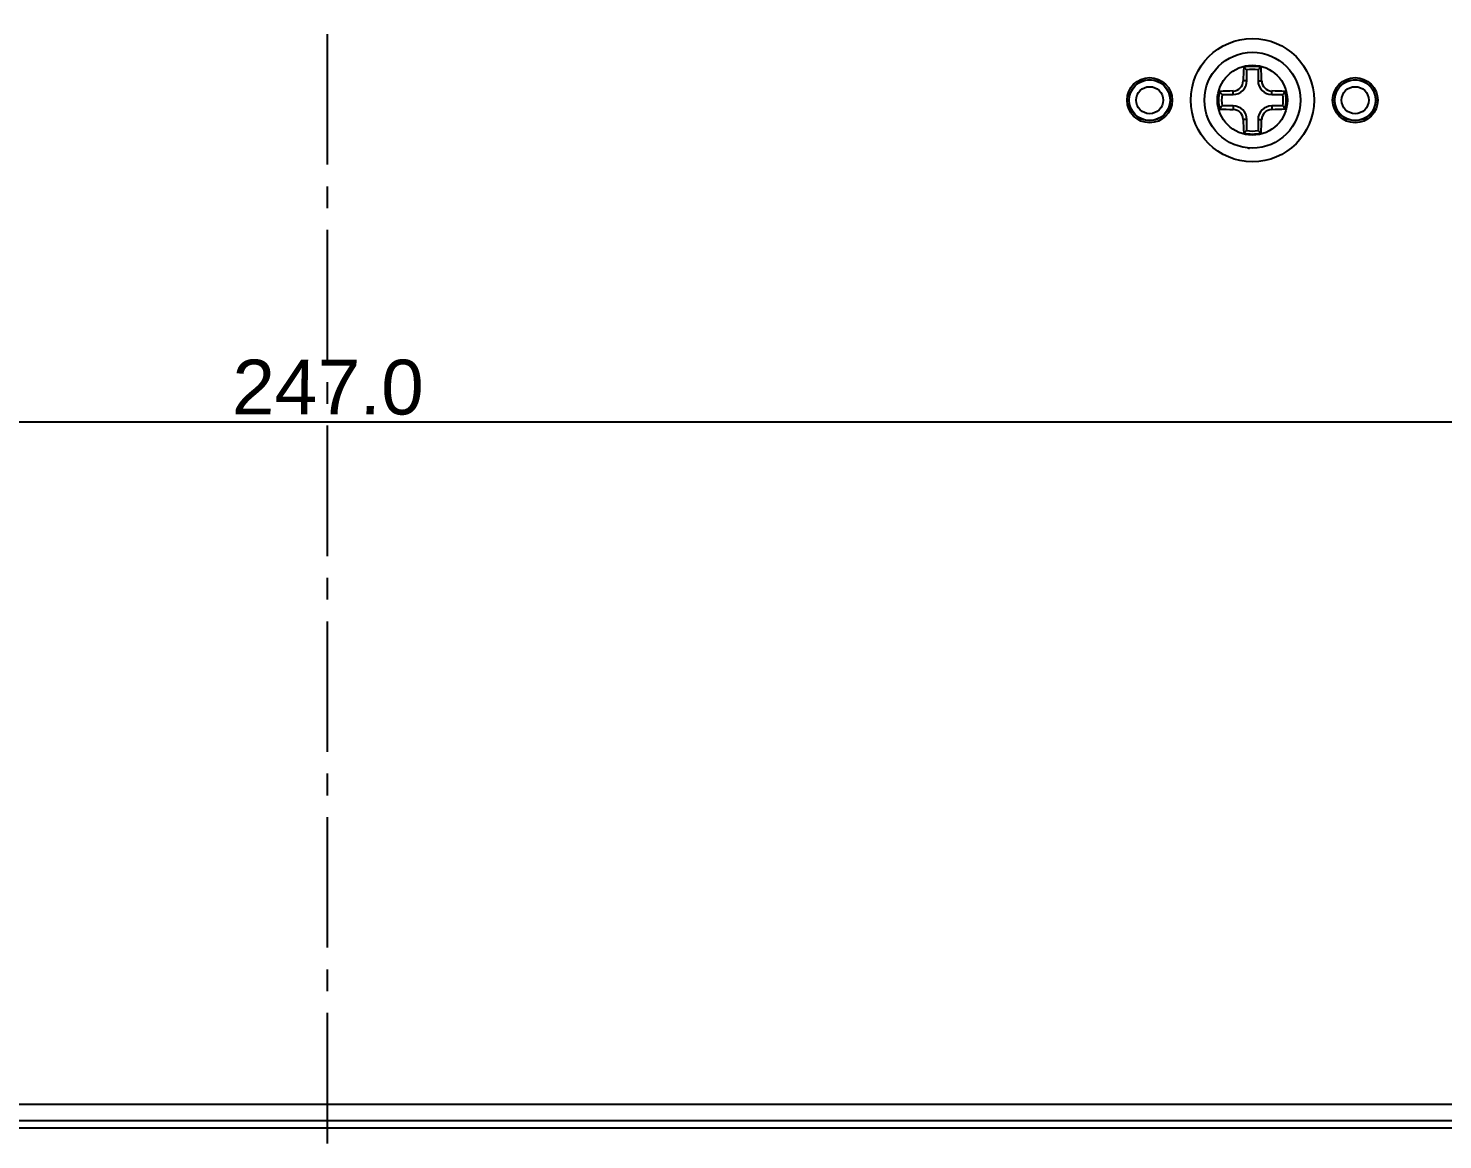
# Model space of a CAD drawing. Extents: x -329 to 5579, y -1951 to 3105.
# Drawn here: x 3010.4 to 3113.6, y -1753.8 to -1672.7 of the extents above; entities that cross this region are included whole.
import ezdxf

# ---------------------------------------------------------------- set-up
doc = ezdxf.new("R2010")
doc.units = 0
doc.header["$PDMODE"] = 3
doc.header["$PDSIZE"] = 1.5
doc.linetypes.add('CENTER', pattern=[17.8, 10.75, -2.35, 2.35, -2.35])
doc.linetypes.add('CENTER2', pattern=[28.575, 19.05, -3.175, 3.175, -3.175])
doc.layers.get('DEFPOINTS').update_dxf_attribs({"linetype": 'CONTINUOUS'})
for name, color, linetype in [('3', 112, 'CENTER'), ('DIM', 1, 'CONTINUOUS'), ('HTSINK-FLEX_DXF_CONTINUOUS', 7, 'CONTINUOUS'), ('JW009818UAN4DXF_CONTINUOUS', 7, 'CONTINUOUS'), ('PANEL_LT-SPIDXF_CONTINUOUS', 7, 'CONTINUOUS'), ('PH_M4X8_DXF_CONTINUOUS_LIN', 7, 'CONTINUOUS'), ('S_WASHER_M4_DXF_CONTINUOUS', 7, 'CONTINUOUS'), ('WASHER_M4_DXF_CONTINUOUS_L', 7, 'CONTINUOUS')]:
    doc.layers.add(name, color=color, linetype=linetype)
doc.styles.add('OMI-1', font='arial.ttf', dxfattribs={"oblique": 1})
doc.dimstyles.new('1', dxfattribs={"dimtxt": 4, "dimasz": 2.5, "dimexe": 0.8, "dimexo": 0.3, "dimgap": 0.5, "dimtad": 1, "dimtoh": 1, "dimdec": 1, "dimzin": 0, "dimtxsty": 'OMI-1', "dimcen": 0, "dimclrd": 256, "dimclre": 256, "dimclrt": 256, "dimazin": 3, "dimtfac": 0.8, "dimtdec": 1, "dimtix": 1, "dimtmove": 0, "dimatfit": 3, "dimtolj": 1, "dimtzin": 0})

# ---------------------------------------------------------------- blocks, each defined once
blk = doc.blocks.new('*D7095')
at = {"layer": 'DEFPOINTS', "color": 0}
for p in [(2908.7, -1674.4), (3155.7, -1674.4), (2908.7, -1701.41)]:
    blk.add_point(p, dxfattribs=at)
at = {"layer": 'DIM'}
for p, q in [((2908.7, -1674.7), (2908.7, -1702.21)), ((3155.7, -1674.7), (3155.7, -1702.21)), ((3153.2, -1701.41), (2911.2, -1701.41))]:
    blk.add_line(p, q, dxfattribs=at)
for points in [[(2911.2, -1700.99), (2911.2, -1701.82), (2908.7, -1701.41)], [(3153.2, -1701.82), (3153.2, -1700.99), (3155.7, -1701.41)]]:
    blk.add_solid(points, dxfattribs=at)
at = {"layer": 'DIM', "insert": (3032.2, -1698.87), "char_height": 4, "attachment_point": 5, "style": 'OMI-1'}
blk.add_mtext('\\A1;247.0', dxfattribs=at)
blk = doc.blocks.new('*D7099')
at = {"layer": 'DEFPOINTS', "color": 0}
for p in [(3062.42, -1636.61), (3178.95, -1854.1), (3187.8, -1854.1)]:
    blk.add_point(p, dxfattribs=at)
at = {"layer": 'DIM'}
for p, q in [((3062.72, -1636.61), (3179.75, -1636.61)), ((3178.95, -1639.11), (3178.95, -1851.6)), ((3187.5, -1854.1), (3178.15, -1854.1))]:
    blk.add_line(p, q, dxfattribs=at)
for points in [[(3179.37, -1639.11), (3178.53, -1639.11), (3178.95, -1636.61)], [(3178.53, -1851.6), (3179.37, -1851.6), (3178.95, -1854.1)]]:
    blk.add_solid(points, dxfattribs=at)
at = {"layer": 'DIM', "insert": (3176.41, -1745.36), "char_height": 4, "attachment_point": 5, "rotation": 90, "style": 'OMI-1'}
blk.add_mtext('\\A1;217.5', dxfattribs=at)

msp = doc.modelspace()

# ---------------------------------------------------------------- linework, layer by layer
at = {"layer": '3', "linetype": 'CENTER2', "ltscale": 0.5}
msp.add_line((3032.2, -1882.63), (3032.2, -1444.18), dxfattribs=at)
at = {"layer": 'HTSINK-FLEX_DXF_CONTINUOUS', "color": 7, "linetype": 'CONTINUOUS'}
msp.add_line((2944.7, -1752.9), (3149.7, -1752.9), dxfattribs=at)
at = {"layer": 'JW009818UAN4DXF_CONTINUOUS', "color": 7, "linetype": 'CONTINUOUS'}
for centre, radius in [((3092.2, -1677.9), 1.5), ((3092.2, -1677.9), 1.49), ((3092.2, -1677.9), 0.986), ((3107.2, -1677.9), 1.5), ((3107.2, -1677.9), 1.49), ((3107.2, -1677.9), 0.986)]:
    msp.add_circle(centre, radius, dxfattribs=at)
at = {"layer": 'PANEL_LT-SPIDXF_CONTINUOUS', "color": 7, "linetype": 'CONTINUOUS'}
for p, q in [((3148.1, -1751.2), (2916.3, -1751.2)), ((3148.1, -1752.4), (2916.3, -1752.4))]:
    msp.add_line(p, q, dxfattribs=at)
for centre in [(3092.2, -1677.9), (3107.2, -1677.9)]:
    msp.add_circle(centre, 1.65, dxfattribs=at)
at = {"layer": 'PH_M4X8_DXF_CONTINUOUS_LIN', "color": 7, "linetype": 'CONTINUOUS'}
for p, q in [((3099.29, -1676.49), (3099.29, -1675.69)), ((3100.11, -1675.69), (3100.11, -1676.49)), ((3098.29, -1677.49), (3098.29, -1677.23)), ((3099.29, -1676.49), (3099.03, -1676.49)), ((3100.11, -1676.49), (3100.37, -1676.49)), ((3101.11, -1677.49), (3101.11, -1677.23)), ((3097.49, -1677.49), (3098.29, -1677.49)), ((3098.29, -1678.32), (3097.49, -1678.32)), ((3098.29, -1678.32), (3098.29, -1678.57)), ((3101.11, -1677.49), (3101.91, -1677.49)), ((3101.11, -1678.32), (3101.11, -1678.57)), ((3101.91, -1678.32), (3101.11, -1678.32)), ((3099.29, -1679.32), (3099.03, -1679.32)), ((3099.29, -1680.11), (3099.29, -1679.32)), ((3100.11, -1679.32), (3100.11, -1680.11)), ((3100.11, -1679.32), (3100.37, -1679.32))]:
    msp.add_line(p, q, dxfattribs=at)
for radius in [3.5, 2.55]:
    msp.add_circle((3099.7, -1677.9), radius, dxfattribs=at)
for centre, radius, start, end in [((3148.68, -1677.83), 49.67, 177.3222, 178.4476), ((3099.7, -1677.9), 2.47, 75.0781, 104.9219), ((3094.51, -1681.44), 7.48, 50.3174, 52.4986), ((3099.7, -1677.9), 2.25, 79.3916, 100.6084), ((3104.89, -1681.44), 7.48, 127.5014, 129.6826), ((3051.28, -1677.81), 49.11, 1.5461, 2.6841), ((3099.7, -1677.9), 2.47, 165.0781, 194.9219), ((3099.61, -1726.32), 49.11, 91.5461, 92.6841), ((3103.24, -1672.71), 7.48, 217.5014, 219.6826), ((3098.29, -1676.49), 1, 270, 0), ((3098.27, -1676.47), 0.762, 271.5432, 358.4568), ((3101.11, -1676.49), 1, 180, 270), ((3101.14, -1676.47), 0.762, 181.5432, 268.4568), ((3099.77, -1726.88), 49.67, 87.3222, 88.4476), ((3096.16, -1672.71), 7.48, 320.3174, 322.4986), ((3099.7, -1677.9), 2.47, 345.0781, 14.9219), ((3103.24, -1683.09), 7.48, 140.3174, 142.4986), ((3099.7, -1677.9), 2.25, 169.3916, 190.6084), ((3098.29, -1679.32), 1, 0, 90), ((3101.11, -1679.32), 1, 90, 180), ((3099.7, -1677.9), 2.25, 349.3916, 10.6084), ((3096.16, -1683.09), 7.48, 37.5014, 39.6826), ((3099.63, -1628.93), 49.67, 267.3222, 268.4476), ((3098.27, -1679.34), 0.762, 1.5442, 88.4558), ((3148.12, -1677.99), 49.11, 181.5461, 182.6841), ((3050.72, -1677.97), 49.67, 357.3222, 358.4476), ((3101.14, -1679.34), 0.762, 91.5443, 178.4557), ((3099.79, -1629.48), 49.11, 271.5461, 272.6841), ((3094.51, -1674.36), 7.48, 307.5014, 309.6826), ((3099.7, -1677.9), 2.47, 255.0781, 284.9219), ((3099.7, -1677.9), 2.25, 259.3916, 280.6084), ((3104.89, -1674.36), 7.48, 230.3174, 232.4986)]:
    msp.add_arc(centre, radius, start, end, dxfattribs=at)
at = {"layer": 'S_WASHER_M4_DXF_CONTINUOUS', "color": 7, "linetype": 'CONTINUOUS'}
msp.add_arc((3099.7, -1677.9), 3.5, 265.0716, 266.5929, dxfattribs=at)
at = {"layer": 'WASHER_M4_DXF_CONTINUOUS_L', "color": 7, "linetype": 'CONTINUOUS'}
msp.add_circle((3099.7, -1677.9), 4.5, dxfattribs=at)

# ---------------------------------------------------------------- dimensions: what is measured, and where the dimension line sits
at = {"layer": 'DIM'}
dim = msp.add_linear_dim(base=(3178.95, -1854.1), p1=(3062.42, -1636.61), p2=(3187.8, -1854.1), angle=90, dimstyle='1', dxfattribs=at)
dim.commit()
dim.dimension.update_dxf_attribs({"geometry": '*D7099', "text_midpoint": (3176.41, -1745.36)})
dim = msp.add_linear_dim(base=(2908.7, -1701.41), p1=(3155.7, -1674.4), p2=(2908.7, -1674.4), dimstyle='1', dxfattribs=at)
dim.commit()
dim.dimension.update_dxf_attribs({"geometry": '*D7095', "text_midpoint": (3032.2, -1698.87)})

doc.saveas('drawing.dxf')
